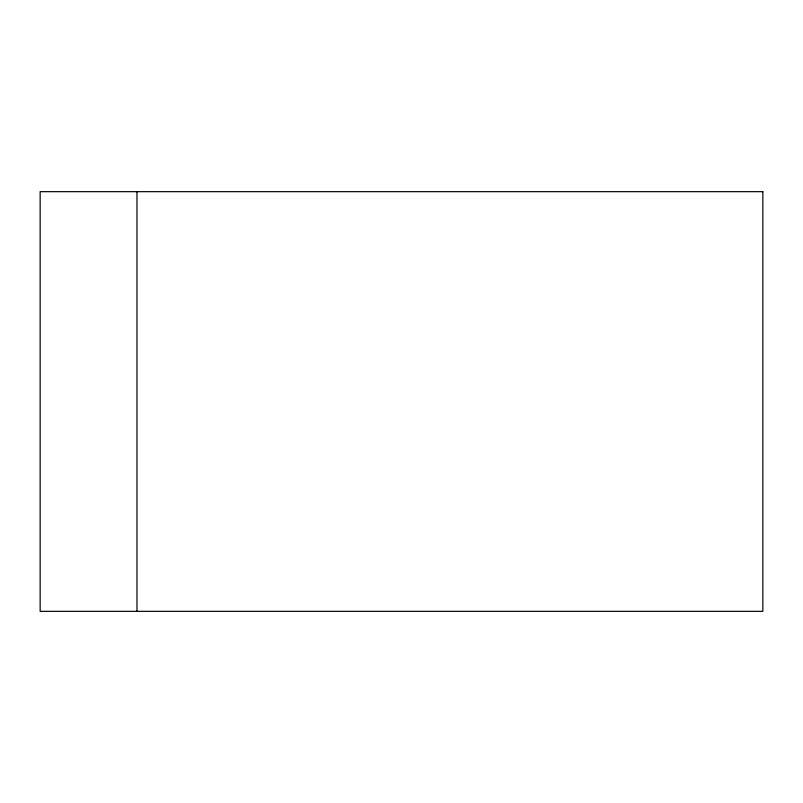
<?xml version="1.0" encoding="UTF-8"?>
<svg xmlns="http://www.w3.org/2000/svg" width="803" height="803" viewBox="0 0 803 803"><rect width="100%" height="100%" fill="white"/><g stroke="black" fill="none" stroke-linecap="round" stroke-linejoin="round"><path stroke-width="1.2" d="M136.972 191.666L136.972 611.334M762.85 191.666L40.15 191.666L40.15 611.334L762.85 611.334L762.85 191.666"/></g></svg>
